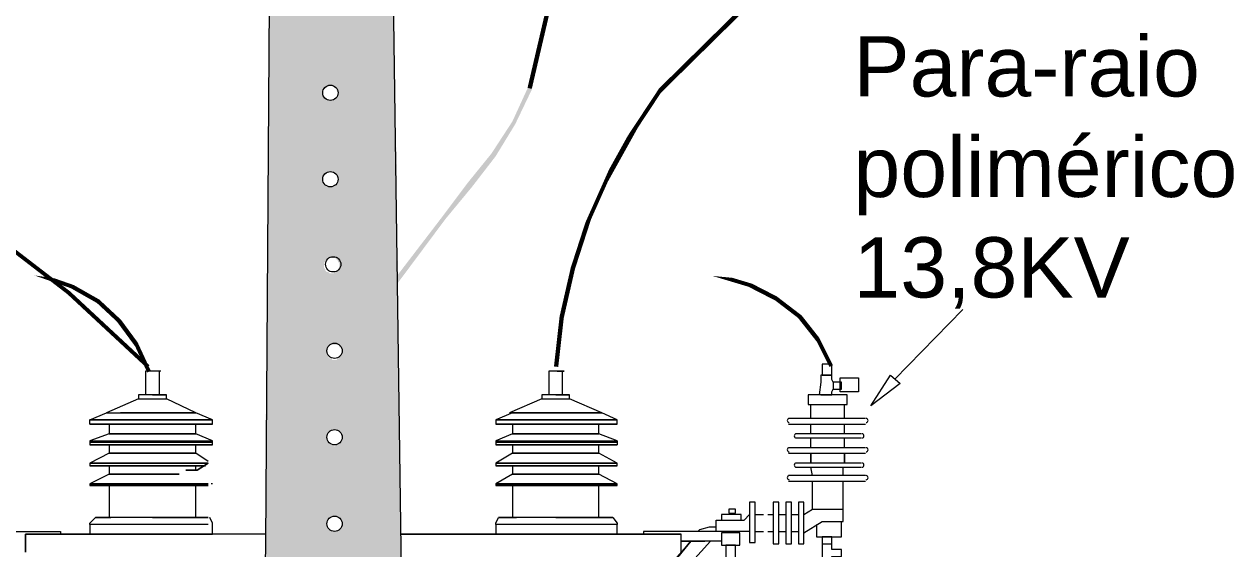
# Model space of a CAD drawing. Header units: millimetres. Extents: x 3949 to 6216, y -1987 to -943.
# Drawn here: x 4936.46 to 4978.79, y -1490.87 to -1472.51 of the extents above; entities that cross this region are included whole.
import ezdxf

# ---------------------------------------------------------------- set-up
doc = ezdxf.new("R2010")
doc.units = ezdxf.units.MM
doc.layers.add('PADRÃO DE ENTRADA', color=7, linetype='Continuous', lineweight=0)
doc.styles.add('ARIAL', font='arial.ttf')

msp = doc.modelspace()

# ---------------------------------------------------------------- linework, layer by layer
at = {"layer": 'PADRÃO DE ENTRADA', "lineweight": 5}
for points in [[(4945.442, -1437.194), (4945.1, -1461.507), (4944.905, -1490.653)], [(4948.86, -1437.194), (4949.104, -1452.133), (4949.641, -1490.848), (4949.69, -1493.972)], [(4941.195, -1485.478), (4941.195, -1484.648), (4940.951, -1484.648), (4940.707, -1484.648), (4940.707, -1485.478)], [(4941.244, -1484.648), (4940.999, -1484.648)], [(4941.244, -1484.648), (4941.244, -1484.648)], [(4955.109, -1484.648), (4955.353, -1484.648), (4955.109, -1484.648), (4954.816, -1484.648), (4954.816, -1485.478)], [(4954.816, -1484.648), (4954.816, -1484.648)], [(4955.304, -1485.478), (4955.304, -1484.648)], [(4964.775, -1485.038), (4964.726, -1484.941), (4964.726, -1484.794), (4964.336, -1484.794), (4964.336, -1485.038), (4964.287, -1485.478)], [(4940.951, -1485.478), (4940.462, -1485.478), (4940.462, -1485.624), (4939.34, -1486.112), (4939.828, -1486.112), (4940.951, -1486.112), (4942.074, -1486.112), (4940.951, -1486.112), (4942.074, -1486.112)], [(4940.951, -1485.478), (4941.439, -1485.478), (4940.951, -1485.478)], [(4943.05, -1486.503), (4943.05, -1486.356), (4942.855, -1486.356), (4942.464, -1486.356), (4942.855, -1486.356), (4943.05, -1486.356), (4942.464, -1486.112), (4941.439, -1485.624), (4941.439, -1485.478)], [(4955.06, -1485.478), (4955.548, -1485.478), (4955.06, -1485.478), (4954.572, -1485.478), (4954.572, -1485.624), (4955.06, -1485.624), (4955.548, -1485.624)], [(4957.208, -1486.503), (4957.208, -1486.356), (4957.061, -1486.356), (4957.208, -1486.356), (4956.671, -1486.112), (4955.548, -1485.624), (4955.548, -1485.478)], [(4964.336, -1485.478), (4964.726, -1485.478), (4964.726, -1485.38), (4964.775, -1485.282)], [(4940.462, -1485.624), (4940.951, -1485.624), (4941.439, -1485.624)], [(4954.572, -1485.624), (4953.449, -1486.112), (4953.937, -1486.112), (4953.449, -1486.112)], [(4963.994, -1486.308), (4963.994, -1485.819)], [(4965.166, -1486.308), (4965.166, -1485.819)], [(4938.754, -1486.503), (4938.754, -1486.356), (4938.949, -1486.356), (4939.437, -1486.356), (4938.949, -1486.356), (4938.754, -1486.356), (4939.34, -1486.112), (4939.828, -1486.112), (4940.951, -1486.112), (4940.609, -1486.112), (4941.244, -1486.112), (4940.609, -1486.112), (4941.244, -1486.112), (4941.927, -1486.112), (4941.244, -1486.112), (4941.927, -1486.112), (4941.244, -1486.112), (4941.585, -1486.112), (4941.927, -1486.112), (4942.318, -1486.112), (4942.122, -1486.112), (4941.927, -1486.112)], [(4939.828, -1486.112), (4940.951, -1486.112), (4939.828, -1486.112)], [(4940.609, -1486.112), (4939.974, -1486.112), (4940.609, -1486.112)], [(4940.609, -1486.112), (4940.951, -1486.112), (4940.609, -1486.112)], [(4940.951, -1486.112), (4941.244, -1486.112), (4940.951, -1486.112)], [(4941.927, -1486.112), (4942.318, -1486.112), (4941.927, -1486.112)], [(4942.464, -1486.112), (4942.074, -1486.112), (4942.464, -1486.112)], [(4953.546, -1486.112), (4952.96, -1486.356), (4953.156, -1486.356), (4952.96, -1486.356), (4952.96, -1486.503)], [(4954.083, -1486.112), (4953.693, -1486.112), (4953.839, -1486.112), (4954.083, -1486.112), (4954.718, -1486.112), (4954.425, -1486.112), (4954.083, -1486.112), (4954.718, -1486.112), (4955.06, -1486.112), (4955.402, -1486.112), (4955.06, -1486.112), (4953.937, -1486.112), (4955.06, -1486.112)], [(4953.937, -1486.112), (4955.06, -1486.112), (4953.937, -1486.112)], [(4955.402, -1486.112), (4954.718, -1486.112), (4955.402, -1486.112)], [(4956.036, -1486.112), (4955.402, -1486.112), (4956.036, -1486.112)], [(4956.671, -1486.112), (4956.183, -1486.112), (4956.671, -1486.112)], [(4965.898, -1486.308), (4963.213, -1486.308)], [(4939.437, -1486.503), (4939.437, -1486.845), (4939.828, -1486.845), (4939.437, -1486.845), (4938.754, -1487.089), (4938.754, -1487.138), (4938.949, -1487.138), (4939.437, -1487.138), (4940.121, -1487.138), (4940.951, -1487.138), (4941.732, -1487.138), (4942.464, -1487.138), (4942.855, -1487.138), (4943.05, -1487.138), (4943.05, -1487.089)], [(4938.754, -1487.089), (4938.949, -1487.089), (4939.437, -1487.089), (4940.121, -1487.089), (4940.951, -1487.089), (4941.732, -1487.089), (4942.464, -1487.089), (4942.855, -1487.089), (4943.05, -1487.089), (4942.464, -1486.845), (4941.976, -1486.845), (4942.464, -1486.845), (4942.464, -1486.503), (4941.732, -1486.503), (4942.366, -1486.503), (4942.855, -1486.503), (4942.464, -1486.503)], [(4940.951, -1486.356), (4940.121, -1486.356), (4940.951, -1486.356)], [(4940.951, -1486.503), (4940.121, -1486.503), (4940.951, -1486.503)], [(4941.732, -1486.356), (4940.951, -1486.356), (4941.732, -1486.356)], [(4941.732, -1486.503), (4940.951, -1486.503), (4941.732, -1486.503)], [(4942.855, -1486.503), (4943.05, -1486.503), (4942.855, -1486.503)], [(4953.546, -1486.503), (4954.279, -1486.503), (4953.546, -1486.503), (4953.546, -1486.845), (4952.96, -1487.089), (4952.96, -1487.138), (4952.96, -1487.235)], [(4953.156, -1486.503), (4952.96, -1486.503), (4953.156, -1486.503)], [(4953.546, -1486.356), (4953.156, -1486.356), (4953.546, -1486.356)], [(4953.546, -1486.503), (4953.156, -1486.503), (4953.546, -1486.503)], [(4955.06, -1486.503), (4954.279, -1486.503), (4955.06, -1486.503)], [(4955.841, -1486.356), (4955.06, -1486.356), (4955.841, -1486.356)], [(4955.06, -1486.503), (4955.841, -1486.503), (4955.06, -1486.503)], [(4956.573, -1486.356), (4955.841, -1486.356), (4956.573, -1486.356)], [(4955.841, -1486.503), (4956.573, -1486.503), (4955.841, -1486.503)], [(4957.208, -1487.089), (4956.573, -1486.845), (4956.183, -1486.845), (4956.573, -1486.845), (4956.573, -1486.503)], [(4957.061, -1486.356), (4956.573, -1486.356), (4957.061, -1486.356)], [(4956.573, -1486.503), (4957.061, -1486.503), (4956.573, -1486.503)], [(4957.061, -1486.503), (4957.208, -1486.503), (4957.061, -1486.503)], [(4963.213, -1486.503), (4965.898, -1486.503)], [(4963.994, -1486.845), (4963.994, -1486.503)], [(4965.166, -1486.845), (4965.166, -1486.503)], [(4938.754, -1487.138), (4938.754, -1487.235), (4938.949, -1487.235), (4939.437, -1487.235), (4940.121, -1487.235), (4939.437, -1487.235), (4938.949, -1487.235), (4938.754, -1487.235)], [(4939.828, -1486.845), (4940.951, -1486.845), (4939.828, -1486.845)], [(4941.976, -1486.845), (4940.951, -1486.845), (4941.976, -1486.845)], [(4943.05, -1487.235), (4943.05, -1487.138)], [(4952.96, -1487.089), (4953.156, -1487.089), (4953.546, -1487.089), (4954.279, -1487.089), (4955.06, -1487.089), (4955.841, -1487.089), (4956.573, -1487.089), (4957.061, -1487.089), (4957.208, -1487.089), (4957.208, -1487.138)], [(4952.96, -1487.138), (4953.156, -1487.138), (4953.546, -1487.138), (4954.279, -1487.138), (4955.06, -1487.138), (4955.841, -1487.138), (4956.573, -1487.138), (4957.061, -1487.138), (4957.208, -1487.138), (4957.208, -1487.235)], [(4953.546, -1486.845), (4954.035, -1486.845), (4953.546, -1486.845)], [(4954.035, -1486.845), (4955.06, -1486.845), (4954.035, -1486.845)], [(4956.183, -1486.845), (4955.06, -1486.845), (4956.183, -1486.845)], [(4965.751, -1486.845), (4963.457, -1486.845)], [(4963.457, -1486.991), (4965.751, -1486.991)], [(4963.994, -1487.333), (4963.994, -1486.991)], [(4965.166, -1487.333), (4965.166, -1486.991)], [(4939.437, -1487.235), (4939.437, -1487.528), (4939.828, -1487.528), (4939.437, -1487.528), (4938.754, -1487.87), (4938.949, -1487.87), (4939.437, -1487.87), (4938.949, -1487.87), (4938.754, -1487.87), (4938.754, -1487.968), (4938.949, -1487.968), (4939.437, -1487.968), (4940.121, -1487.968), (4939.437, -1487.968), (4938.949, -1487.968), (4938.754, -1487.968)], [(4939.828, -1487.528), (4940.951, -1487.528), (4939.828, -1487.528)], [(4941.976, -1487.528), (4940.951, -1487.528), (4941.976, -1487.528)], [(4942.903, -1487.821), (4942.464, -1487.528), (4941.976, -1487.528), (4942.464, -1487.528), (4942.464, -1487.235), (4941.732, -1487.235), (4942.366, -1487.235), (4942.855, -1487.235), (4943.05, -1487.235), (4942.855, -1487.235), (4942.464, -1487.235)], [(4953.546, -1487.235), (4954.279, -1487.235), (4955.06, -1487.235), (4954.279, -1487.235), (4955.06, -1487.235), (4954.279, -1487.235), (4953.546, -1487.235), (4953.546, -1487.528), (4954.035, -1487.528), (4955.06, -1487.528), (4954.035, -1487.528), (4953.546, -1487.528), (4952.96, -1487.87), (4953.156, -1487.87), (4952.96, -1487.87), (4952.96, -1487.968)], [(4953.156, -1487.235), (4952.96, -1487.235), (4953.156, -1487.235)], [(4953.546, -1487.235), (4953.156, -1487.235), (4953.546, -1487.235)], [(4956.183, -1487.528), (4955.06, -1487.528), (4956.183, -1487.528)], [(4955.841, -1487.235), (4956.573, -1487.235), (4955.841, -1487.235)], [(4956.573, -1487.528), (4956.183, -1487.528), (4956.573, -1487.528)], [(4957.208, -1487.968), (4957.208, -1487.87), (4957.061, -1487.87), (4957.208, -1487.87), (4956.573, -1487.528), (4956.573, -1487.235)], [(4956.573, -1487.235), (4957.061, -1487.235), (4956.573, -1487.235)], [(4957.061, -1487.235), (4957.208, -1487.235), (4957.061, -1487.235)], [(4965.898, -1487.333), (4963.213, -1487.333)], [(4963.213, -1487.528), (4965.898, -1487.528)], [(4963.994, -1487.528), (4963.994, -1487.87), (4963.994, -1487.528)], [(4965.166, -1487.528), (4965.166, -1487.87), (4965.166, -1487.528)], [(4939.437, -1487.968), (4939.437, -1488.26), (4939.828, -1488.26), (4939.437, -1488.26), (4938.754, -1488.602), (4938.949, -1488.602), (4939.437, -1488.602), (4938.949, -1488.602), (4938.754, -1488.602), (4938.754, -1488.651), (4938.949, -1488.651), (4939.437, -1488.651), (4940.121, -1488.651), (4939.437, -1488.651), (4938.949, -1488.651), (4938.754, -1488.651)], [(4940.951, -1487.87), (4940.121, -1487.87), (4940.951, -1487.87)], [(4941.732, -1487.87), (4940.951, -1487.87), (4941.732, -1487.87)], [(4942.464, -1487.87), (4941.732, -1487.87), (4942.464, -1487.87)], [(4942.464, -1488.114), (4942.464, -1487.968), (4941.732, -1487.968), (4942.366, -1487.968), (4942.806, -1487.968), (4942.464, -1487.968)], [(4953.546, -1487.968), (4954.279, -1487.968), (4955.06, -1487.968), (4954.279, -1487.968), (4955.06, -1487.968), (4954.279, -1487.968), (4953.546, -1487.968), (4953.546, -1488.26), (4954.035, -1488.26), (4955.06, -1488.26), (4954.035, -1488.26), (4953.546, -1488.26), (4952.96, -1488.602), (4953.156, -1488.602), (4952.96, -1488.602), (4952.96, -1488.651)], [(4953.156, -1487.968), (4952.96, -1487.968), (4953.156, -1487.968)], [(4953.546, -1487.87), (4953.156, -1487.87), (4953.546, -1487.87)], [(4953.546, -1487.968), (4953.156, -1487.968), (4953.546, -1487.968)], [(4955.841, -1487.87), (4955.06, -1487.87), (4955.841, -1487.87)], [(4956.573, -1487.87), (4955.841, -1487.87), (4956.573, -1487.87)], [(4955.841, -1487.968), (4956.573, -1487.968), (4955.841, -1487.968)], [(4957.061, -1487.87), (4956.573, -1487.87), (4957.061, -1487.87)], [(4957.208, -1488.651), (4957.208, -1488.602), (4957.061, -1488.602), (4957.208, -1488.602), (4956.573, -1488.26), (4956.573, -1487.968)], [(4956.573, -1487.968), (4957.061, -1487.968), (4956.573, -1487.968)], [(4957.061, -1487.968), (4957.208, -1487.968), (4957.061, -1487.968)], [(4965.751, -1487.87), (4963.457, -1487.87)], [(4963.457, -1488.016), (4965.751, -1488.016)], [(4964.043, -1488.309), (4963.994, -1488.016)], [(4965.117, -1488.309), (4965.117, -1488.016)], [(4939.828, -1488.26), (4940.951, -1488.26), (4939.828, -1488.26)], [(4941.878, -1488.26), (4940.951, -1488.26), (4941.878, -1488.26)], [(4956.183, -1488.26), (4955.06, -1488.26), (4956.183, -1488.26)], [(4956.573, -1488.26), (4956.183, -1488.26), (4956.573, -1488.26)], [(4965.898, -1488.309), (4963.213, -1488.309)], [(4939.437, -1488.651), (4939.437, -1489.774)], [(4940.951, -1488.602), (4940.121, -1488.602), (4940.951, -1488.602)], [(4940.951, -1488.651), (4940.121, -1488.651), (4940.951, -1488.651)], [(4941.732, -1488.602), (4940.951, -1488.602), (4941.732, -1488.602)], [(4941.732, -1488.651), (4940.951, -1488.651), (4941.732, -1488.651)], [(4942.464, -1488.602), (4941.732, -1488.602), (4942.464, -1488.602)], [(4942.464, -1489.774), (4942.464, -1488.651), (4941.732, -1488.651), (4942.366, -1488.651), (4942.855, -1488.651), (4942.903, -1488.651), (4942.855, -1488.651), (4942.464, -1488.651)], [(4943.05, -1488.602), (4943.001, -1488.602)], [(4953.156, -1488.651), (4952.96, -1488.651), (4953.156, -1488.651)], [(4953.546, -1488.602), (4953.156, -1488.602), (4953.546, -1488.602)], [(4953.546, -1488.651), (4953.156, -1488.651), (4953.546, -1488.651)], [(4953.546, -1488.651), (4953.546, -1489.774)], [(4955.841, -1488.602), (4955.06, -1488.602), (4955.841, -1488.602)], [(4955.841, -1488.651), (4955.06, -1488.651), (4955.841, -1488.651)], [(4956.573, -1488.602), (4955.841, -1488.602), (4956.573, -1488.602)], [(4955.841, -1488.651), (4956.573, -1488.651), (4955.841, -1488.651)], [(4957.061, -1488.602), (4956.573, -1488.602), (4957.061, -1488.602)], [(4956.573, -1488.651), (4957.061, -1488.651), (4956.573, -1488.651)], [(4956.573, -1489.774), (4956.573, -1488.651)], [(4957.061, -1488.651), (4957.208, -1488.651), (4957.061, -1488.651)], [(4963.213, -1488.505), (4965.898, -1488.505)], [(4963.75, -1490.311), (4964.384, -1489.92), (4965.117, -1489.92), (4965.117, -1488.505)], [(4963.75, -1489.676), (4964.043, -1489.481), (4964.043, -1488.505)], [(4960.674, -1490.262), (4960.674, -1489.872), (4961.651, -1489.872), (4961.846, -1489.676)], [(4962.041, -1489.676), (4962.334, -1489.676)], [(4962.48, -1489.676), (4962.676, -1489.676)], [(4962.871, -1489.676), (4963.115, -1489.676)], [(4963.31, -1489.676), (4963.555, -1489.676)], [(4964.043, -1489.481), (4965.117, -1489.481)], [(4942.903, -1490.018), (4942.855, -1490.018), (4942.366, -1490.018), (4941.732, -1490.018), (4940.951, -1490.018), (4940.121, -1490.018), (4939.437, -1490.018), (4938.949, -1490.018), (4938.754, -1490.018), (4938.754, -1489.969), (4938.949, -1489.774), (4939.486, -1489.774), (4938.949, -1489.774)], [(4938.754, -1490.018), (4938.754, -1490.36), (4943.05, -1490.36), (4943.05, -1490.018), (4943.05, -1489.969), (4942.952, -1489.774)], [(4940.951, -1489.774), (4939.486, -1489.774)], [(4940.951, -1489.774), (4942.318, -1489.774), (4940.951, -1489.774)], [(4942.318, -1489.774), (4942.903, -1489.774), (4942.318, -1489.774)], [(4957.061, -1489.774), (4957.208, -1489.969), (4957.208, -1490.018), (4957.061, -1490.018), (4956.573, -1490.018), (4955.841, -1490.018), (4955.06, -1490.018), (4954.279, -1490.018), (4953.546, -1490.018), (4953.156, -1490.018), (4952.96, -1490.018), (4952.96, -1489.969), (4953.058, -1489.774)], [(4952.96, -1490.018), (4952.96, -1490.36)], [(4953.058, -1489.774), (4953.693, -1489.774), (4953.058, -1489.774)], [(4955.06, -1489.774), (4953.693, -1489.774)], [(4955.06, -1489.774), (4956.524, -1489.774), (4955.06, -1489.774)], [(4956.524, -1489.774), (4957.061, -1489.774), (4956.524, -1489.774)], [(4957.208, -1490.36), (4957.208, -1490.018)], [(4960.674, -1490.116), (4960.43, -1490.116), (4960.088, -1490.213)], [(4964.189, -1490.018), (4964.189, -1490.457), (4965.068, -1490.457), (4965.068, -1489.92)], [(4935.58, -1490.262), (4937.728, -1490.262), (4937.728, -1490.36)], [(4936.508, -1490.994), (4936.508, -1490.36), (4936.508, -1490.994)], [(4937.094, -1490.36), (4938.754, -1490.36), (4937.094, -1490.36)], [(4944.905, -1490.36), (4937.875, -1490.36)], [(4949.641, -1490.36), (4954.816, -1490.36), (4949.641, -1490.36)], [(4954.816, -1490.36), (4957.208, -1490.36), (4954.816, -1490.36)], [(4957.208, -1490.36), (4958.917, -1490.36), (4957.208, -1490.36)], [(4960.284, -1490.262), (4958.135, -1490.262), (4958.135, -1490.36)], [(4958.917, -1490.36), (4959.454, -1490.36), (4958.917, -1490.36)], [(4959.454, -1490.994), (4959.454, -1490.36)], [(4961.846, -1490.262), (4960.088, -1490.262)], [(4960.967, -1490.262), (4960.235, -1490.262)], [(4962.041, -1490.262), (4962.334, -1490.262)], [(4962.48, -1490.262), (4962.676, -1490.262)], [(4962.871, -1490.262), (4963.115, -1490.262)], [(4963.31, -1490.262), (4963.555, -1490.262)], [(4959.112, -1491.434), (4959.795, -1490.604), (4959.112, -1491.434), (4959.795, -1490.604), (4959.063, -1491.434)], [(4960.869, -1490.604), (4959.454, -1490.604), (4960.284, -1490.604)], [(4964.384, -1490.701), (4964.726, -1490.701)]]:
    msp.add_lwpolyline(points, dxfattribs=at)
at = {"layer": 'PADRÃO DE ENTRADA', "color": 1, "lineweight": 0}
for points in [[(4955.075, -1484.497, 0.151, 0.151, 0), (4955.27, -1482.764, 0.154, 0.154, 0), (4955.661, -1481.055, 0.154, 0.154, 0), (4956.198, -1479.395, 0.135, 0.135, 0), (4956.906, -1477.808, 0.172, 0.172, 0), (4957.76, -1476.27, 0.138, 0.138, 0), (4958.712, -1474.83, 0.154, 0.154, 0), (4963.618, -1469.997, 0.154, 0.154, 0), (4968.183, -1464.627, 0.142, 0.142, 0), (4969.159, -1463.089, 0, 0, 0), (4970.014, -1461.478, 0, 0, 0), (4970.697, -1459.818, 0, 0, 0), (4971.234, -1458.109, 0, 0, 0), (4971.674, -1456.327, 0.151, 0.151, 0), (4972.015, -1453.129, 0.151, 0.151, 0), (4972.211, -1449.932, 0.151, 0.151, 0), (4972.211, -1446.71, 0.151, 0.151, 0), (4972.015, -1443.487, 0.151, 0.151, 0), (4971.674, -1440.265, 0, 0, 0)], [(4922.567, -1440.29, 0.154, 0.154, 0), (4921.932, -1442.828, 0.144, 0.144, 0), (4921.444, -1445.44, 0.151, 0.151, 0), (4921.151, -1448.052, 0.146, 0.146, 0), (4921.053, -1450.713, 0, 0, 0), (4921.126, -1453.349, 0.143, 0.143, 0), (4921.59, -1456.937, 0.143, 0.143, 0), (4922.322, -1460.526, 0.143, 0.143, 0), (4923.25, -1464.041, 0.153, 0.153, 0), (4924.91, -1467.629, 0.131, 0.131, 0), (4927.522, -1472.829, 0.138, 0.138, 0), (4929.865, -1475.025, 0.138, 0.138, 0), (4932.648, -1477.857, 0.137, 0.137, 0), (4935.48, -1479.956, 0.137, 0.137, 0), (4938.018, -1481.909, 0.138, 0.138, 0), (4940.801, -1484.497, 0, 0, 0)], [(4954.149, -1474.754, 0.154, 0.154, 0), (4954.833, -1471.825, 0.145, 0.145, 0), (4955.272, -1468.871, 0.146, 0.146, 0), (4955.516, -1465.893, 0.146, 0.146, 0), (4955.565, -1462.915, 0.149, 0.149, 0), (4955.37, -1459.913, 0.154, 0.154, 0), (4954.979, -1458.302, 0.154, 0.154, 0), (4954.442, -1456.739, 0.136, 0.136, 0), (4953.758, -1455.25, 0.138, 0.138, 0), (4952.953, -1453.834, 0, 0, 0), (4951.977, -1452.467, 0, 0, 0), (4950.902, -1451.247, 0.134, 0.134, 0), (4949.633, -1450.026, 0.134, 0.134, 0), (4948.437, -1448.659, 0.134, 0.134, 0), (4947.387, -1447.244, 0.134, 0.134, 0), (4946.46, -1445.73, 0, 0, 0)], [(4940.829, -1484.672, 0.138, 0.138, 0), (4940.389, -1483.72, 0.154, 0.154, 0), (4939.779, -1482.89, 0.145, 0.145, 0), (4939.047, -1482.207, 0.146, 0.146, 0), (4938.143, -1481.694, 0.137, 0.137, 0), (4937.167, -1481.352, 0, 0, 0), (4936.166, -1481.206, 0, 0, 0), (4935.141, -1481.304, 0, 0, 0), (4934.14, -1481.596, 0, 0, 0), (4933.237, -1482.06, 0, 0, 0), (4932.456, -1482.695, 0, 0, 0), (4931.797, -1483.476, 0, 0, 0), (4931.309, -1484.379, 0, 0, 0)], [(4964.702, -1484.477, 0.137, 0.137, 0), (4964.238, -1483.549, 0.154, 0.154, 0), (4963.603, -1482.744, 0.146, 0.146, 0), (4962.773, -1482.109, 0.152, 0.152, 0), (4961.87, -1481.645, 0.138, 0.138, 0), (4960.894, -1481.352, 0, 0, 0), (4959.893, -1481.255, 0, 0, 0), (4958.843, -1481.401, 0, 0, 0), (4957.891, -1481.743, 0, 0, 0), (4957.013, -1482.256, 0, 0, 0), (4956.231, -1482.939, 0, 0, 0), (4955.621, -1483.769, 0, 0, 0), (4955.206, -1484.672, 0, 0, 0)]]:
    msp.add_lwpolyline(points, format="xyseb", dxfattribs=at)
at = {"layer": 'PADRÃO DE ENTRADA', "color": 150, "lineweight": 5, "true_color": 0x007eff}
msp.add_lwpolyline([(4969.315, -1482.5), (4966.923, -1484.941)], dxfattribs=at)
at = {"layer": 'PADRÃO DE ENTRADA', "lineweight": 5}
for points in [[(4964.726, -1484.404), (4964.384, -1484.404), (4964.384, -1484.794), (4964.726, -1484.794)], [(4965.068, -1485.038), (4964.775, -1485.038), (4964.775, -1485.282), (4965.068, -1485.282)], [(4965.654, -1485.38), (4965.019, -1485.38), (4965.019, -1484.892), (4965.654, -1484.892)], [(4963.896, -1485.819), (4965.263, -1485.819), (4965.263, -1485.478), (4963.896, -1485.478)], [(4939.974, -1486.112), (4940.609, -1486.112), (4940.316, -1486.112)], [(4954.083, -1486.112), (4954.718, -1486.112), (4954.083, -1486.112), (4953.693, -1486.112)], [(4955.402, -1486.112), (4954.718, -1486.112), (4955.06, -1486.112)], [(4955.06, -1486.112), (4956.183, -1486.112), (4955.06, -1486.112), (4956.183, -1486.112)], [(4956.036, -1486.112), (4955.694, -1486.112), (4955.402, -1486.112)], [(4940.121, -1486.503), (4939.437, -1486.503), (4938.949, -1486.503), (4938.754, -1486.503), (4938.949, -1486.503), (4939.437, -1486.503)], [(4940.121, -1486.356), (4939.437, -1486.356)], [(4942.464, -1486.356), (4941.732, -1486.356)], [(4954.279, -1486.356), (4953.546, -1486.356), (4954.279, -1486.356), (4955.06, -1486.356)], [(4940.951, -1487.235), (4940.121, -1487.235), (4940.951, -1487.235), (4940.121, -1487.235)], [(4941.732, -1487.235), (4940.951, -1487.235), (4941.732, -1487.235), (4940.951, -1487.235)], [(4955.841, -1487.235), (4955.06, -1487.235), (4955.841, -1487.235), (4955.06, -1487.235)], [(4940.121, -1487.87), (4939.437, -1487.87)], [(4940.951, -1487.968), (4940.121, -1487.968), (4940.951, -1487.968), (4940.121, -1487.968)], [(4941.732, -1487.968), (4940.951, -1487.968), (4941.732, -1487.968), (4940.951, -1487.968)], [(4942.903, -1487.87), (4942.513, -1488.114), (4942.122, -1488.114), (4942.513, -1488.114)], [(4942.903, -1487.87), (4942.855, -1487.87), (4942.464, -1487.87), (4942.855, -1487.87)], [(4954.279, -1487.87), (4953.546, -1487.87), (4954.279, -1487.87), (4955.06, -1487.87)], [(4955.841, -1487.968), (4955.06, -1487.968), (4955.841, -1487.968), (4955.06, -1487.968)], [(4940.121, -1488.602), (4939.437, -1488.602)], [(4942.903, -1488.602), (4942.855, -1488.602), (4942.464, -1488.602), (4942.855, -1488.602)], [(4954.279, -1488.602), (4953.546, -1488.602), (4954.279, -1488.602), (4955.06, -1488.602)], [(4955.06, -1488.651), (4954.279, -1488.651), (4953.546, -1488.651), (4954.279, -1488.651)], [(4962.041, -1489.237), (4961.846, -1489.237), (4961.846, -1490.653), (4962.041, -1490.653)], [(4962.871, -1489.237), (4962.676, -1489.237), (4962.676, -1490.701), (4962.871, -1490.701)], [(4963.31, -1489.237), (4963.115, -1489.237), (4963.115, -1490.701), (4963.31, -1490.701)], [(4963.75, -1489.237), (4963.555, -1489.237), (4963.555, -1490.701), (4963.75, -1490.701)], [(4960.869, -1489.872), (4961.553, -1489.872), (4961.553, -1489.676), (4960.869, -1489.676)], [(4961.114, -1489.627), (4961.358, -1489.627), (4961.358, -1489.481), (4961.114, -1489.481)], [(4936.508, -1490.36), (4937.094, -1490.36), (4936.508, -1490.36), (4937.094, -1490.36)], [(4960.039, -1490.262), (4960.088, -1490.213), (4960.039, -1490.262), (4960.088, -1490.213)], [(4961.504, -1490.311), (4960.869, -1490.311), (4960.869, -1490.75), (4961.504, -1490.75)], [(4964.726, -1491.141), (4965.068, -1491.141), (4965.068, -1490.897), (4964.726, -1490.897), (4964.726, -1490.457), (4964.384, -1490.457), (4964.384, -1491.776), (4964.726, -1491.776)], [(4960.479, -1490.604), (4959.063, -1492.166)], [(4961.358, -1490.75), (4961.016, -1490.75), (4961.016, -1491.19), (4961.358, -1491.19)]]:
    msp.add_lwpolyline(points, close=True, dxfattribs=at)
at = {"layer": 'PADRÃO DE ENTRADA', "color": 150, "lineweight": 5, "true_color": 0x007eff}
msp.add_lwpolyline([(4967.118, -1485.087), (4966.093, -1485.868), (4966.777, -1484.794)], close=True, dxfattribs=at)
at = {"layer": 'PADRÃO DE ENTRADA', "color": 7, "lineweight": 5}
msp.add_lwpolyline([(4944.905, -1490.653), (4944.856, -1493.972)], dxfattribs=at)
at = {"layer": 'PADRÃO DE ENTRADA', "lineweight": 5}
for centre in [(4947.175, -1474.908), (4947.175, -1477.935), (4947.273, -1480.913), (4947.322, -1483.94), (4947.322, -1486.967), (4947.322, -1489.994)]:
    msp.add_circle(centre, 0.268, dxfattribs=at)
for centre, start, end in [((4963.237, -1486.381), 90.0209, 269.9791), ((4965.922, -1486.381), 270.0209, 89.9791), ((4963.481, -1486.918), 90.0209, 269.9791), ((4965.776, -1486.918), 270.0209, 89.9791), ((4963.237, -1487.406), 90.0209, 269.9791), ((4965.922, -1487.406), 270.0209, 89.9791), ((4963.481, -1487.943), 90.0209, 269.9791), ((4965.776, -1487.943), 270.0209, 89.9791), ((4963.237, -1488.383), 90.0209, 269.9791), ((4965.922, -1488.382), 270.0209, 89.9791)]:
    msp.add_arc(centre, 0.0733, start, end, dxfattribs=at)
at = {"layer": 'PADRÃO DE ENTRADA', "color": 8}
for points in [[(4945.052, -1472.199), (4949.445, -1474.64), (4945.003, -1474.64)], [(4949.397, -1472.199), (4945.052, -1472.199), (4949.445, -1474.64)], [(4947.151, -1474.64), (4945.003, -1474.64), (4947.102, -1474.688)], [(4945.003, -1474.64), (4947.102, -1474.688), (4945.003, -1474.688)], [(4947.053, -1474.688), (4947.053, -1474.688), (4945.003, -1474.688)], [(4947.053, -1474.688), (4945.003, -1474.688), (4947.102, -1474.688)], [(4947.004, -1474.688), (4947.004, -1474.688), (4945.003, -1474.688)], [(4947.004, -1474.688), (4945.003, -1474.688), (4947.053, -1474.688)], [(4947.004, -1474.688), (4945.003, -1474.688), (4946.956, -1474.737)], [(4945.003, -1474.688), (4946.956, -1474.737), (4945.003, -1474.737)], [(4946.956, -1474.737), (4945.003, -1474.737), (4946.956, -1474.786)], [(4945.003, -1474.737), (4946.956, -1474.786), (4945.003, -1474.786)], [(4946.956, -1474.786), (4945.003, -1474.786), (4946.907, -1474.835)], [(4945.003, -1474.786), (4946.907, -1474.835), (4945.003, -1474.835)], [(4946.907, -1474.835), (4945.003, -1474.835), (4946.907, -1474.884)], [(4945.003, -1474.835), (4946.907, -1474.884), (4945.003, -1474.884)], [(4946.907, -1474.884), (4945.003, -1474.884), (4946.907, -1474.932)], [(4945.003, -1474.884), (4946.907, -1474.932), (4945.003, -1474.932)], [(4949.445, -1474.64), (4947.2, -1474.64), (4949.445, -1474.688)], [(4947.2, -1474.64), (4949.445, -1474.688), (4947.248, -1474.688)], [(4947.248, -1474.688), (4949.445, -1474.688), (4947.297, -1474.688)], [(4947.297, -1474.688), (4949.445, -1474.688), (4947.346, -1474.688)], [(4949.445, -1474.688), (4947.346, -1474.688), (4949.445, -1474.737)], [(4947.346, -1474.688), (4949.445, -1474.737), (4947.346, -1474.737)], [(4949.445, -1474.737), (4947.346, -1474.737), (4949.445, -1474.786)], [(4947.346, -1474.737), (4949.445, -1474.786), (4947.395, -1474.786)], [(4949.445, -1474.786), (4947.395, -1474.786), (4949.445, -1474.835)], [(4947.395, -1474.786), (4949.445, -1474.835), (4947.395, -1474.835)], [(4949.445, -1474.835), (4947.395, -1474.835), (4949.445, -1474.884)], [(4947.395, -1474.835), (4949.445, -1474.884), (4947.444, -1474.884)], [(4949.445, -1474.884), (4947.444, -1474.884), (4949.445, -1474.932)], [(4947.444, -1474.884), (4949.445, -1474.932), (4947.444, -1474.932)], [(4946.907, -1474.932), (4945.003, -1474.932), (4946.907, -1474.981)], [(4945.003, -1474.932), (4946.907, -1474.981), (4945.003, -1474.981)], [(4946.907, -1474.981), (4945.003, -1474.981), (4946.907, -1475.03)], [(4945.003, -1474.981), (4946.907, -1475.03), (4945.003, -1475.03)], [(4946.907, -1475.03), (4945.003, -1475.03), (4946.956, -1475.079)], [(4945.003, -1475.03), (4946.956, -1475.079), (4945.003, -1475.079)], [(4946.956, -1475.079), (4945.003, -1475.079), (4946.956, -1475.128)], [(4945.003, -1475.079), (4946.956, -1475.128), (4945.003, -1475.128)], [(4947.004, -1475.128), (4947.004, -1475.128), (4945.003, -1475.128)], [(4947.004, -1475.128), (4945.003, -1475.128), (4946.956, -1475.128)], [(4947.004, -1475.128), (4945.003, -1475.128), (4947.053, -1475.177)], [(4945.003, -1475.128), (4947.053, -1475.177), (4945.003, -1475.177)], [(4947.102, -1475.177), (4947.102, -1475.177), (4945.003, -1475.177)], [(4947.102, -1475.177), (4945.003, -1475.177), (4947.053, -1475.177)], [(4947.151, -1475.177), (4947.151, -1475.177), (4945.003, -1475.177)], [(4947.151, -1475.177), (4945.003, -1475.177), (4947.102, -1475.177)], [(4949.445, -1475.177), (4945.003, -1475.177), (4949.494, -1477.666)], [(4945.003, -1475.177), (4949.494, -1477.666), (4945.003, -1477.666)], [(4947.248, -1475.177), (4949.445, -1475.177), (4947.2, -1475.177)], [(4947.297, -1475.177), (4949.445, -1475.177), (4947.248, -1475.177)], [(4947.346, -1475.128), (4949.445, -1475.177), (4947.297, -1475.177)], [(4947.395, -1475.079), (4949.445, -1475.128), (4947.346, -1475.128)], [(4947.346, -1475.128), (4949.445, -1475.128), (4949.445, -1475.128)], [(4949.445, -1475.128), (4949.445, -1475.128), (4947.346, -1475.128)], [(4949.445, -1475.128), (4947.346, -1475.128), (4949.445, -1475.177)], [(4947.444, -1474.981), (4949.445, -1475.03), (4947.395, -1475.03)], [(4949.445, -1475.03), (4947.395, -1475.03), (4949.445, -1475.079)], [(4947.395, -1475.03), (4949.445, -1475.079), (4947.395, -1475.079)], [(4949.445, -1475.079), (4947.395, -1475.079), (4949.445, -1475.128)], [(4949.445, -1474.932), (4947.444, -1474.932), (4949.445, -1474.981)], [(4947.444, -1474.932), (4949.445, -1474.981), (4947.444, -1474.981)], [(4949.445, -1474.981), (4947.444, -1474.981), (4949.445, -1475.03)], [(4947.102, -1477.666), (4947.102, -1477.666), (4945.003, -1477.666)], [(4947.102, -1477.666), (4945.003, -1477.666), (4947.151, -1477.666)], [(4947.102, -1477.666), (4945.003, -1477.666), (4947.053, -1477.715)], [(4945.003, -1477.666), (4947.053, -1477.715), (4945.003, -1477.715)], [(4947.004, -1477.715), (4947.004, -1477.715), (4945.003, -1477.715)], [(4947.004, -1477.715), (4945.003, -1477.715), (4947.053, -1477.715)], [(4947.004, -1477.715), (4945.003, -1477.715), (4946.956, -1477.764)], [(4945.003, -1477.715), (4946.956, -1477.764), (4945.003, -1477.764)], [(4946.956, -1477.764), (4945.003, -1477.764), (4946.956, -1477.813)], [(4945.003, -1477.764), (4946.956, -1477.813), (4945.003, -1477.813)], [(4946.956, -1477.813), (4945.003, -1477.813), (4946.907, -1477.862)], [(4945.003, -1477.813), (4946.907, -1477.862), (4945.003, -1477.862)], [(4946.907, -1477.862), (4945.003, -1477.862), (4946.907, -1477.911)], [(4945.003, -1477.862), (4946.907, -1477.911), (4945.003, -1477.911)], [(4947.2, -1477.666), (4949.494, -1477.666), (4947.248, -1477.666)], [(4949.494, -1477.666), (4947.248, -1477.666), (4949.494, -1477.715)], [(4947.248, -1477.666), (4949.494, -1477.715), (4947.297, -1477.715)], [(4947.297, -1477.715), (4949.494, -1477.715), (4947.346, -1477.715)], [(4949.494, -1477.715), (4947.346, -1477.715), (4949.494, -1477.764)], [(4947.346, -1477.715), (4949.494, -1477.764), (4947.346, -1477.764)], [(4949.494, -1477.764), (4947.346, -1477.764), (4949.494, -1477.813)], [(4947.346, -1477.764), (4949.494, -1477.813), (4947.395, -1477.813)], [(4949.494, -1477.813), (4947.395, -1477.813), (4949.494, -1477.862)], [(4947.395, -1477.813), (4949.494, -1477.862), (4947.395, -1477.862)], [(4949.494, -1477.862), (4947.395, -1477.862), (4949.494, -1477.911)], [(4947.395, -1477.862), (4949.494, -1477.911), (4947.444, -1477.911)], [(4945.003, -1478.203), (4949.494, -1480.693), (4944.954, -1480.693)], [(4946.907, -1477.911), (4945.003, -1477.911), (4946.907, -1477.959)], [(4945.003, -1477.911), (4946.907, -1477.959), (4945.003, -1477.959)], [(4946.907, -1477.959), (4945.003, -1477.959), (4946.907, -1478.008)], [(4945.003, -1477.959), (4946.907, -1478.008), (4945.003, -1478.008)], [(4946.907, -1478.008), (4945.003, -1478.008), (4946.907, -1478.057)], [(4945.003, -1478.008), (4946.907, -1478.057), (4945.003, -1478.057)], [(4946.907, -1478.057), (4945.003, -1478.057), (4946.956, -1478.106)], [(4945.003, -1478.057), (4946.956, -1478.106), (4945.003, -1478.106)], [(4945.003, -1478.106), (4946.956, -1478.106), (4946.956, -1478.106)], [(4946.956, -1478.106), (4946.956, -1478.106), (4945.003, -1478.106)], [(4946.956, -1478.106), (4945.003, -1478.106), (4947.004, -1478.155)], [(4945.003, -1478.106), (4947.004, -1478.155), (4945.003, -1478.155)], [(4947.004, -1478.155), (4945.003, -1478.155), (4947.053, -1478.203)], [(4945.003, -1478.155), (4947.053, -1478.203), (4945.003, -1478.203)], [(4947.102, -1478.203), (4947.102, -1478.203), (4945.003, -1478.203)], [(4947.102, -1478.203), (4945.003, -1478.203), (4947.053, -1478.203)], [(4947.151, -1478.203), (4947.151, -1478.203), (4945.003, -1478.203)], [(4947.151, -1478.203), (4945.003, -1478.203), (4947.102, -1478.203)], [(4949.494, -1478.203), (4945.003, -1478.203), (4949.494, -1480.693)], [(4947.248, -1478.203), (4949.494, -1478.203), (4947.2, -1478.203)], [(4947.297, -1478.203), (4949.494, -1478.203), (4947.248, -1478.203)], [(4947.346, -1478.155), (4949.494, -1478.203), (4947.297, -1478.203)], [(4947.395, -1478.106), (4949.494, -1478.106), (4947.346, -1478.106)], [(4949.494, -1478.106), (4947.346, -1478.106), (4949.494, -1478.155)], [(4947.346, -1478.106), (4949.494, -1478.155), (4947.346, -1478.155)], [(4949.494, -1478.155), (4947.346, -1478.155), (4949.494, -1478.203)], [(4947.444, -1478.008), (4949.494, -1478.057), (4947.395, -1478.057)], [(4949.494, -1478.057), (4947.395, -1478.057), (4949.494, -1478.106)], [(4947.395, -1478.057), (4949.494, -1478.106), (4947.395, -1478.106)], [(4949.494, -1477.911), (4947.444, -1477.911), (4949.494, -1477.959)], [(4947.444, -1477.911), (4949.494, -1477.959), (4947.444, -1477.959)], [(4949.494, -1477.959), (4947.444, -1477.959), (4949.494, -1478.008)], [(4947.444, -1477.959), (4949.494, -1478.008), (4947.444, -1478.008)], [(4949.494, -1478.008), (4947.444, -1478.008), (4949.494, -1478.057)], [(4947.151, -1480.693), (4947.151, -1480.693), (4944.954, -1480.693)], [(4947.151, -1480.693), (4944.954, -1480.693), (4947.2, -1480.693)], [(4947.102, -1480.693), (4947.102, -1480.693), (4944.954, -1480.693)], [(4947.102, -1480.693), (4944.954, -1480.693), (4947.151, -1480.693)], [(4947.102, -1480.693), (4944.954, -1480.693), (4947.053, -1480.742)], [(4944.954, -1480.693), (4947.053, -1480.742), (4944.954, -1480.742)], [(4947.053, -1480.742), (4944.954, -1480.742), (4947.004, -1480.791)], [(4944.954, -1480.742), (4947.004, -1480.791), (4944.954, -1480.791)], [(4947.004, -1480.791), (4944.954, -1480.791), (4947.004, -1480.84)], [(4944.954, -1480.791), (4947.004, -1480.84), (4944.954, -1480.84)], [(4947.248, -1480.693), (4949.494, -1480.693), (4947.297, -1480.693)], [(4947.297, -1480.693), (4949.494, -1480.693), (4947.346, -1480.693)], [(4949.494, -1480.693), (4947.346, -1480.693), (4949.494, -1480.742)], [(4947.346, -1480.693), (4949.494, -1480.742), (4947.395, -1480.742)], [(4949.494, -1480.742), (4947.395, -1480.742), (4949.543, -1480.791)], [(4947.395, -1480.742), (4949.543, -1480.791), (4947.444, -1480.791)], [(4949.543, -1480.791), (4947.444, -1480.791), (4949.543, -1480.84)], [(4947.444, -1480.791), (4949.543, -1480.84), (4947.444, -1480.84)], [(4946.956, -1480.84), (4946.956, -1480.84), (4944.954, -1480.84)], [(4946.956, -1480.84), (4944.954, -1480.84), (4947.004, -1480.84)], [(4946.956, -1480.84), (4944.954, -1480.84), (4946.956, -1480.889)], [(4944.954, -1480.84), (4946.956, -1480.889), (4944.954, -1480.889)], [(4946.956, -1480.889), (4944.954, -1480.889), (4946.956, -1480.937)], [(4944.954, -1480.889), (4946.956, -1480.937), (4944.954, -1480.937)], [(4946.956, -1480.937), (4944.954, -1480.937), (4946.956, -1480.986)], [(4944.954, -1480.937), (4946.956, -1480.986), (4944.954, -1480.986)], [(4946.956, -1480.986), (4944.954, -1480.986), (4946.956, -1481.035)], [(4944.954, -1480.986), (4946.956, -1481.035), (4944.954, -1481.035)], [(4946.956, -1481.035), (4944.954, -1481.035), (4947.004, -1481.084)], [(4944.954, -1481.035), (4947.004, -1481.084), (4944.954, -1481.084)], [(4947.004, -1481.084), (4944.954, -1481.084), (4947.004, -1481.133)], [(4944.954, -1481.084), (4947.004, -1481.133), (4944.954, -1481.133)], [(4947.004, -1481.133), (4944.954, -1481.133), (4947.053, -1481.181)], [(4944.954, -1481.133), (4947.053, -1481.181), (4944.954, -1481.181)], [(4947.102, -1481.181), (4947.102, -1481.181), (4944.954, -1481.181)], [(4947.102, -1481.181), (4944.954, -1481.181), (4947.053, -1481.181)], [(4947.102, -1481.181), (4944.954, -1481.181), (4947.151, -1481.23)], [(4944.954, -1481.181), (4947.151, -1481.23), (4944.954, -1481.23)], [(4947.2, -1481.23), (4947.2, -1481.23), (4944.954, -1481.23)], [(4947.2, -1481.23), (4944.954, -1481.23), (4947.151, -1481.23)], [(4949.543, -1481.23), (4944.954, -1481.23), (4949.543, -1483.72)], [(4944.954, -1481.23), (4949.543, -1483.72), (4944.954, -1483.72)], [(4947.297, -1481.23), (4949.543, -1481.23), (4947.248, -1481.23)], [(4947.346, -1481.181), (4949.543, -1481.23), (4947.297, -1481.23)], [(4947.395, -1481.181), (4949.543, -1481.181), (4947.346, -1481.181)], [(4949.543, -1481.181), (4947.346, -1481.181), (4949.543, -1481.23)], [(4947.444, -1481.133), (4949.543, -1481.181), (4947.395, -1481.181)], [(4947.444, -1480.84), (4949.543, -1480.84), (4947.493, -1480.84)], [(4947.493, -1481.035), (4949.543, -1481.084), (4947.444, -1481.084)], [(4949.543, -1481.084), (4947.444, -1481.084), (4949.543, -1481.133)], [(4947.444, -1481.084), (4949.543, -1481.133), (4947.444, -1481.133)], [(4949.543, -1481.133), (4947.444, -1481.133), (4949.543, -1481.181)], [(4949.543, -1480.84), (4947.493, -1480.84), (4949.543, -1480.889)], [(4947.493, -1480.84), (4949.543, -1480.889), (4947.493, -1480.889)], [(4949.543, -1480.889), (4947.493, -1480.889), (4949.543, -1480.937)], [(4947.493, -1480.889), (4949.543, -1480.937), (4947.493, -1480.937)], [(4949.543, -1480.937), (4947.493, -1480.937), (4949.543, -1480.986)], [(4947.493, -1480.937), (4949.543, -1480.986), (4947.493, -1480.986)], [(4949.543, -1480.986), (4947.493, -1480.986), (4949.543, -1481.035)], [(4947.493, -1480.986), (4949.543, -1481.035), (4947.493, -1481.035)], [(4949.543, -1481.035), (4947.493, -1481.035), (4949.543, -1481.084)], [(4947.248, -1483.72), (4947.248, -1483.72), (4944.954, -1483.72)], [(4947.248, -1483.72), (4944.954, -1483.72), (4947.297, -1483.72)], [(4947.2, -1483.72), (4947.2, -1483.72), (4944.954, -1483.72)], [(4947.2, -1483.72), (4944.954, -1483.72), (4947.248, -1483.72)], [(4947.2, -1483.72), (4944.954, -1483.72), (4947.151, -1483.769)], [(4944.954, -1483.72), (4947.151, -1483.769), (4944.954, -1483.769)], [(4947.151, -1483.769), (4944.954, -1483.769), (4947.102, -1483.818)], [(4944.954, -1483.769), (4947.102, -1483.818), (4944.954, -1483.818)], [(4947.346, -1483.72), (4949.543, -1483.72), (4947.395, -1483.72)], [(4947.395, -1483.72), (4949.543, -1483.72), (4947.444, -1483.72)], [(4949.543, -1483.72), (4947.444, -1483.72), (4949.543, -1483.769)], [(4947.444, -1483.72), (4949.543, -1483.769), (4947.493, -1483.769)], [(4949.543, -1483.769), (4947.493, -1483.769), (4949.543, -1483.818)], [(4947.493, -1483.769), (4949.543, -1483.818), (4947.493, -1483.818)], [(4944.954, -1483.818), (4947.102, -1483.818), (4947.102, -1483.818)], [(4947.102, -1483.818), (4947.102, -1483.818), (4944.954, -1483.818)], [(4947.102, -1483.818), (4944.954, -1483.818), (4947.053, -1483.867)], [(4944.954, -1483.818), (4947.053, -1483.867), (4944.954, -1483.867)], [(4947.053, -1483.867), (4944.954, -1483.867), (4947.053, -1483.915)], [(4944.954, -1483.867), (4947.053, -1483.915), (4944.954, -1483.915)], [(4947.053, -1483.915), (4944.954, -1483.915), (4947.053, -1483.964)], [(4944.954, -1483.915), (4947.053, -1483.964), (4944.954, -1483.964)], [(4947.053, -1483.964), (4944.954, -1483.964), (4947.053, -1484.013)], [(4944.954, -1483.964), (4947.053, -1484.013), (4944.954, -1484.013)], [(4947.053, -1484.013), (4944.954, -1484.013), (4947.053, -1484.062)], [(4944.954, -1484.013), (4947.053, -1484.062), (4944.954, -1484.062)], [(4947.053, -1484.062), (4944.954, -1484.062), (4947.102, -1484.111)], [(4944.954, -1484.062), (4947.102, -1484.111), (4944.954, -1484.111)], [(4947.102, -1484.111), (4944.954, -1484.111), (4947.102, -1484.16)], [(4944.954, -1484.111), (4947.102, -1484.16), (4944.954, -1484.16)], [(4947.102, -1484.16), (4944.954, -1484.16), (4947.151, -1484.208)], [(4944.954, -1484.16), (4947.151, -1484.208), (4944.954, -1484.208)], [(4947.2, -1484.208), (4947.2, -1484.208), (4944.954, -1484.208)], [(4947.2, -1484.208), (4944.954, -1484.208), (4947.151, -1484.208)], [(4947.2, -1484.208), (4944.954, -1484.208), (4947.248, -1484.257)], [(4944.954, -1484.208), (4947.248, -1484.257), (4944.954, -1484.257)], [(4947.444, -1484.208), (4949.543, -1484.257), (4947.395, -1484.257)], [(4947.493, -1484.208), (4949.543, -1484.208), (4947.444, -1484.208)], [(4949.543, -1484.208), (4947.444, -1484.208), (4949.543, -1484.257)], [(4947.493, -1483.818), (4949.543, -1483.818), (4947.541, -1483.818)], [(4947.541, -1484.111), (4949.543, -1484.16), (4947.493, -1484.16)], [(4949.543, -1484.16), (4947.493, -1484.16), (4949.543, -1484.208)], [(4947.493, -1484.16), (4949.543, -1484.208), (4947.493, -1484.208)], [(4949.543, -1483.818), (4947.541, -1483.818), (4949.543, -1483.867)], [(4947.541, -1483.818), (4949.543, -1483.867), (4947.541, -1483.867)], [(4949.543, -1483.867), (4947.541, -1483.867), (4949.543, -1483.915)], [(4947.541, -1483.867), (4949.543, -1483.915), (4947.59, -1483.915)], [(4947.59, -1484.013), (4949.543, -1484.062), (4947.541, -1484.062)], [(4949.543, -1484.062), (4947.541, -1484.062), (4949.543, -1484.111)], [(4947.541, -1484.062), (4949.543, -1484.111), (4947.541, -1484.111)], [(4949.543, -1484.111), (4947.541, -1484.111), (4949.543, -1484.16)], [(4949.543, -1483.915), (4947.59, -1483.915), (4949.543, -1483.964)], [(4947.59, -1483.915), (4949.543, -1483.964), (4947.59, -1483.964)], [(4949.543, -1483.964), (4947.59, -1483.964), (4949.543, -1484.013)], [(4947.59, -1483.964), (4949.543, -1484.013), (4947.59, -1484.013)], [(4949.543, -1484.013), (4947.59, -1484.013), (4949.543, -1484.062)], [(4944.954, -1484.257), (4949.592, -1486.698), (4944.905, -1486.698)], [(4947.297, -1484.257), (4947.297, -1484.257), (4944.954, -1484.257)], [(4947.297, -1484.257), (4944.954, -1484.257), (4947.248, -1484.257)], [(4949.543, -1484.257), (4944.954, -1484.257), (4949.592, -1486.698)], [(4947.395, -1484.257), (4949.543, -1484.257), (4947.346, -1484.257)], [(4947.297, -1486.698), (4944.905, -1486.698), (4947.248, -1486.747)], [(4944.905, -1486.698), (4947.248, -1486.747), (4944.905, -1486.747)], [(4947.2, -1486.747), (4947.2, -1486.747), (4944.905, -1486.747)], [(4947.2, -1486.747), (4944.905, -1486.747), (4947.248, -1486.747)], [(4947.2, -1486.747), (4944.905, -1486.747), (4947.151, -1486.796)], [(4944.905, -1486.747), (4947.151, -1486.796), (4944.905, -1486.796)], [(4949.592, -1486.698), (4947.346, -1486.698), (4949.592, -1486.747)], [(4947.346, -1486.698), (4949.592, -1486.747), (4947.395, -1486.747)], [(4947.395, -1486.747), (4949.592, -1486.747), (4947.444, -1486.747)], [(4949.592, -1486.747), (4947.444, -1486.747), (4949.592, -1486.796)], [(4947.444, -1486.747), (4949.592, -1486.796), (4947.493, -1486.796)], [(4947.102, -1486.796), (4947.102, -1486.796), (4944.905, -1486.796)], [(4947.102, -1486.796), (4944.905, -1486.796), (4947.151, -1486.796)], [(4947.102, -1486.796), (4944.905, -1486.796), (4947.102, -1486.845)], [(4944.905, -1486.796), (4947.102, -1486.845), (4944.905, -1486.845)], [(4947.102, -1486.845), (4944.905, -1486.845), (4947.053, -1486.893)], [(4944.905, -1486.845), (4947.053, -1486.893), (4944.905, -1486.893)], [(4947.053, -1486.893), (4944.905, -1486.893), (4947.053, -1486.942)], [(4944.905, -1486.893), (4947.053, -1486.942), (4944.905, -1486.942)], [(4947.053, -1486.942), (4944.905, -1486.942), (4947.053, -1486.991)], [(4944.905, -1486.942), (4947.053, -1486.991), (4944.905, -1486.991)], [(4947.053, -1486.991), (4944.905, -1486.991), (4947.053, -1487.04)], [(4944.905, -1486.991), (4947.053, -1487.04), (4944.905, -1487.04)], [(4947.053, -1487.04), (4944.905, -1487.04), (4947.053, -1487.089)], [(4944.905, -1487.04), (4947.053, -1487.089), (4944.905, -1487.089)], [(4947.053, -1487.089), (4944.905, -1487.089), (4947.102, -1487.138)], [(4944.905, -1487.089), (4947.102, -1487.138), (4944.905, -1487.138)], [(4947.102, -1487.138), (4944.905, -1487.138), (4947.102, -1487.186)], [(4944.905, -1487.138), (4947.102, -1487.186), (4944.905, -1487.186)], [(4947.493, -1486.796), (4949.592, -1486.796), (4949.592, -1486.796)], [(4949.592, -1486.796), (4949.592, -1486.796), (4947.493, -1486.796)], [(4949.592, -1486.796), (4947.493, -1486.796), (4949.592, -1486.845)], [(4947.493, -1486.796), (4949.592, -1486.845), (4947.541, -1486.845)], [(4947.541, -1487.138), (4949.592, -1487.186), (4947.493, -1487.186)], [(4949.592, -1486.845), (4947.541, -1486.845), (4949.592, -1486.893)], [(4947.541, -1486.845), (4949.592, -1486.893), (4947.541, -1486.893)], [(4949.592, -1486.893), (4947.541, -1486.893), (4949.592, -1486.942)], [(4947.541, -1486.893), (4949.592, -1486.942), (4947.59, -1486.942)], [(4947.59, -1487.04), (4949.592, -1487.089), (4947.541, -1487.089)], [(4949.592, -1487.089), (4947.541, -1487.089), (4949.592, -1487.138)], [(4947.541, -1487.089), (4949.592, -1487.138), (4947.541, -1487.138)], [(4949.592, -1487.138), (4947.541, -1487.138), (4949.592, -1487.186)], [(4949.592, -1486.942), (4947.59, -1486.942), (4949.592, -1486.991)], [(4947.59, -1486.942), (4949.592, -1486.991), (4947.59, -1486.991)], [(4949.592, -1486.991), (4947.59, -1486.991), (4949.592, -1487.04)], [(4947.59, -1486.991), (4949.592, -1487.04), (4947.59, -1487.04)], [(4949.592, -1487.04), (4947.59, -1487.04), (4949.592, -1487.089)], [(4947.151, -1487.186), (4947.151, -1487.186), (4944.905, -1487.186)], [(4947.151, -1487.186), (4944.905, -1487.186), (4947.102, -1487.186)], [(4947.151, -1487.186), (4944.905, -1487.186), (4947.2, -1487.235)], [(4944.905, -1487.186), (4947.2, -1487.235), (4944.905, -1487.235)], [(4947.248, -1487.235), (4947.248, -1487.235), (4944.905, -1487.235)], [(4947.248, -1487.235), (4944.905, -1487.235), (4947.2, -1487.235)], [(4947.248, -1487.235), (4944.905, -1487.235), (4947.297, -1487.284)], [(4944.905, -1487.235), (4947.297, -1487.284), (4944.905, -1487.284)], [(4949.592, -1487.284), (4944.905, -1487.284), (4949.641, -1489.725)], [(4944.905, -1487.284), (4949.641, -1489.725), (4944.905, -1489.725)], [(4947.395, -1487.235), (4949.592, -1487.284), (4947.346, -1487.284)], [(4947.444, -1487.235), (4949.592, -1487.235), (4947.395, -1487.235)], [(4949.592, -1487.235), (4947.395, -1487.235), (4949.592, -1487.284)], [(4947.493, -1487.186), (4949.592, -1487.235), (4947.444, -1487.235)], [(4947.493, -1487.186), (4949.592, -1487.186), (4949.592, -1487.186)], [(4949.592, -1487.186), (4949.592, -1487.186), (4947.493, -1487.186)], [(4949.592, -1487.186), (4947.493, -1487.186), (4949.592, -1487.235)], [(4947.248, -1489.725), (4947.248, -1489.725), (4944.905, -1489.725)], [(4947.248, -1489.725), (4944.905, -1489.725), (4947.297, -1489.725)], [(4947.248, -1489.725), (4944.905, -1489.725), (4947.2, -1489.774)], [(4944.905, -1489.725), (4947.2, -1489.774), (4944.905, -1489.774)], [(4947.151, -1489.774), (4947.151, -1489.774), (4944.905, -1489.774)], [(4947.151, -1489.774), (4944.905, -1489.774), (4947.2, -1489.774)], [(4947.151, -1489.774), (4944.905, -1489.774), (4947.102, -1489.823)], [(4944.905, -1489.774), (4947.102, -1489.823), (4944.905, -1489.823)], [(4947.102, -1489.823), (4944.905, -1489.823), (4947.102, -1489.872)], [(4944.905, -1489.823), (4947.102, -1489.872), (4944.905, -1489.872)], [(4947.102, -1489.872), (4944.905, -1489.872), (4947.053, -1489.92)], [(4944.905, -1489.872), (4947.053, -1489.92), (4944.905, -1489.92)], [(4947.053, -1489.92), (4944.905, -1489.92), (4947.053, -1489.969)], [(4944.905, -1489.92), (4947.053, -1489.969), (4944.905, -1489.969)], [(4947.053, -1489.969), (4944.905, -1489.969), (4947.053, -1490.018)], [(4944.905, -1489.969), (4947.053, -1490.018), (4944.905, -1490.018)], [(4947.053, -1490.018), (4944.905, -1490.018), (4947.053, -1490.067)], [(4944.905, -1490.018), (4947.053, -1490.067), (4944.905, -1490.067)], [(4947.053, -1490.067), (4944.905, -1490.067), (4947.053, -1490.116)], [(4944.905, -1490.067), (4947.053, -1490.116), (4944.905, -1490.116)], [(4947.053, -1490.116), (4944.905, -1490.116), (4947.102, -1490.164)], [(4944.905, -1490.116), (4947.102, -1490.164), (4944.905, -1490.164)], [(4947.346, -1489.725), (4949.641, -1489.725), (4947.395, -1489.725)], [(4949.641, -1489.725), (4947.395, -1489.725), (4949.641, -1489.774)], [(4947.395, -1489.725), (4949.641, -1489.774), (4947.444, -1489.774)], [(4947.444, -1489.774), (4949.641, -1489.774), (4947.493, -1489.774)], [(4949.641, -1489.774), (4947.493, -1489.774), (4949.641, -1489.823)], [(4947.493, -1489.774), (4949.641, -1489.823), (4947.493, -1489.823)], [(4949.641, -1489.823), (4947.493, -1489.823), (4949.641, -1489.872)], [(4947.493, -1489.823), (4949.641, -1489.872), (4947.541, -1489.872)], [(4949.641, -1489.872), (4947.541, -1489.872), (4949.641, -1489.92)], [(4947.541, -1489.872), (4949.641, -1489.92), (4947.541, -1489.92)], [(4949.641, -1489.92), (4947.541, -1489.92), (4949.641, -1489.969)], [(4947.541, -1489.92), (4949.641, -1489.969), (4947.59, -1489.969)], [(4947.59, -1490.067), (4949.641, -1490.116), (4947.541, -1490.116)], [(4949.641, -1490.116), (4947.541, -1490.116), (4949.641, -1490.164)], [(4947.541, -1490.116), (4949.641, -1490.164), (4947.541, -1490.164)], [(4949.641, -1489.969), (4947.59, -1489.969), (4949.641, -1490.018)], [(4947.59, -1489.969), (4949.641, -1490.018), (4947.59, -1490.018)], [(4949.641, -1490.018), (4947.59, -1490.018), (4949.641, -1490.067)], [(4947.59, -1490.018), (4949.641, -1490.067), (4947.59, -1490.067)], [(4949.641, -1490.067), (4947.59, -1490.067), (4949.641, -1490.116)], [(4947.102, -1490.164), (4944.905, -1490.164), (4947.102, -1490.213)], [(4944.905, -1490.164), (4947.102, -1490.213), (4944.905, -1490.213)], [(4947.151, -1490.213), (4947.151, -1490.213), (4944.905, -1490.213)], [(4947.151, -1490.213), (4944.905, -1490.213), (4947.102, -1490.213)], [(4947.151, -1490.213), (4944.905, -1490.213), (4947.2, -1490.262)], [(4944.905, -1490.213), (4947.2, -1490.262), (4944.905, -1490.262)], [(4947.248, -1490.262), (4947.248, -1490.262), (4944.905, -1490.262)], [(4947.248, -1490.262), (4944.905, -1490.262), (4947.2, -1490.262)], [(4947.297, -1490.262), (4947.297, -1490.262), (4944.905, -1490.262)], [(4947.297, -1490.262), (4944.905, -1490.262), (4947.248, -1490.262)], [(4949.641, -1490.262), (4944.905, -1490.262), (4949.641, -1490.653)], [(4944.905, -1490.262), (4949.641, -1490.653), (4944.905, -1490.653)], [(4947.395, -1490.262), (4949.641, -1490.262), (4947.346, -1490.262)], [(4947.444, -1490.262), (4949.641, -1490.262), (4947.395, -1490.262)], [(4947.493, -1490.213), (4949.641, -1490.262), (4947.444, -1490.262)], [(4947.541, -1490.164), (4949.641, -1490.213), (4947.493, -1490.213)], [(4947.493, -1490.213), (4949.641, -1490.213), (4949.641, -1490.213)], [(4949.641, -1490.213), (4949.641, -1490.213), (4947.493, -1490.213)], [(4949.641, -1490.213), (4947.493, -1490.213), (4949.641, -1490.262)], [(4949.641, -1490.164), (4947.541, -1490.164), (4949.641, -1490.213)], [(4944.905, -1490.848), (4949.69, -1492.752), (4944.856, -1492.752)], [(4949.641, -1490.653), (4944.905, -1490.653), (4949.641, -1490.848)], [(4944.905, -1490.653), (4949.641, -1490.848), (4944.905, -1490.848)], [(4949.641, -1490.848), (4944.905, -1490.848), (4949.69, -1492.752)]]:
    msp.add_solid(points, dxfattribs=at)
at = {"layer": 'PADRÃO DE ENTRADA', "color": 1, "transparency": 33554559}
for points in [[(4953.546, -1475.909), (4954.23, -1474.786), (4954.083, -1474.737)], [(4953.644, -1476.007), (4953.546, -1475.909), (4954.23, -1474.786)], [(4952.814, -1477.032), (4953.644, -1476.007), (4953.546, -1475.909)], [(4952.96, -1477.129), (4952.814, -1477.032), (4953.644, -1476.007)], [(4951.984, -1478.057), (4952.96, -1477.129), (4952.814, -1477.032)], [(4952.131, -1478.203), (4951.984, -1478.057), (4952.96, -1477.129)], [(4951.984, -1478.057), (4951.203, -1479.326), (4951.105, -1479.229)], [(4952.131, -1478.203), (4951.984, -1478.057), (4951.203, -1479.326)], [(4951.105, -1479.229), (4949.494, -1481.621), (4949.348, -1481.523)], [(4951.203, -1479.326), (4951.105, -1479.229), (4949.494, -1481.621)]]:
    msp.add_solid(points, dxfattribs=at)

# ---------------------------------------------------------------- texts
at = {"layer": 'PADRÃO DE ENTRADA', "color": 30, "insert": (4965.48, -1472.927), "char_height": 2.11077, "width": 22.96197, "attachment_point": 1, "style": 'ARIAL'}
msp.add_mtext('Para-raio polimérico 13,8KV', dxfattribs=at)

doc.saveas('drawing.dxf')
